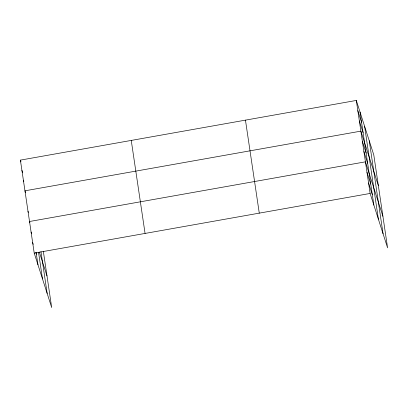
<?xml version="1.0" encoding="UTF-8"?>
<svg xmlns="http://www.w3.org/2000/svg" width="408" height="408" viewBox="0 0 408 408"><rect width="100%" height="100%" fill="white"/><g stroke="black" fill="none" stroke-linecap="round" stroke-linejoin="round"><path stroke-width="0.61" d="M43.33 251.262L51.694 307.555L34.221 253.123L20.4 160.12L356.306 100.444L373.779 154.877L387.6 247.88L370.122 193.448L356.306 100.444M34.221 253.123L370.122 193.448M357.826 110.675L361.575 122.359M359.346 120.906L363.095 132.59M378.344 185.569L360.866 131.136L24.959 190.811L25.52 192.566M362.386 141.367L366.139 153.051M363.905 151.597L367.659 163.282M382.903 216.26L365.425 161.828L29.519 221.503L29.896 222.671M366.991 172.37L370.745 184.049M368.557 182.906L372.31 194.591M20.4 160.12L20.961 161.874M21.92 170.35L22.67 172.686M23.44 180.581L23.817 181.749M27.999 211.273L28.376 212.441M39.357 252.139L46.997 275.935M31.085 232.045L31.651 233.799M32.65 242.587L33.216 244.336M35.843 252.516L36.404 254.266M369.25 140.77L383.071 233.774M364.584 126.235L378.405 219.239M360.055 112.129L373.876 205.132M245.458 120.136L259.274 213.144M131.249 140.429L145.07 233.432M40.948 251.598L47.165 293.449M38.536 252.256L42.498 278.914M36.128 252.409L37.97 264.807"/></g></svg>
